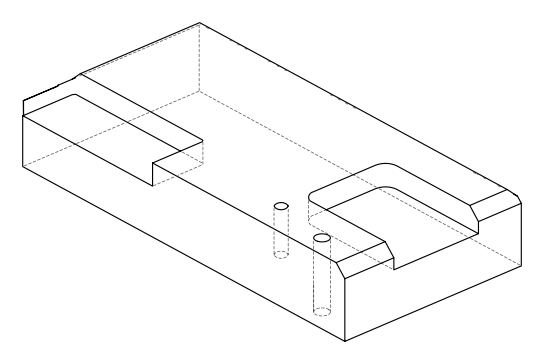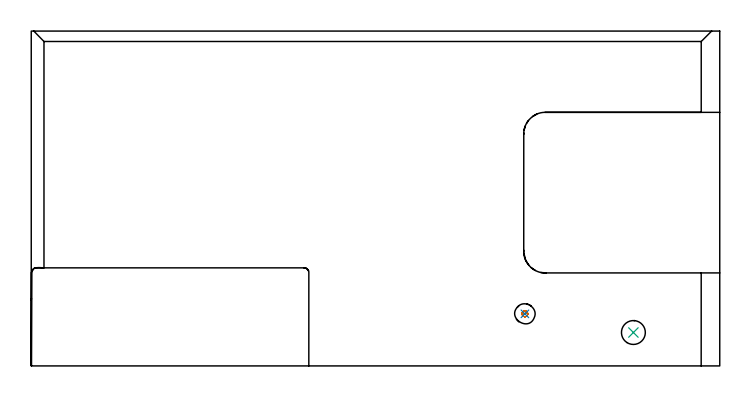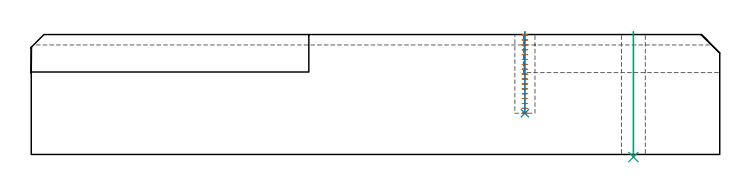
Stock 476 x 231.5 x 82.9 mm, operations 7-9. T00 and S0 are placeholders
(PLAN: 9 operations, 5 tool changes, 280.5 min)
(1 AREA_MILL | FG_CHAMFER_SURFACE | UGT0205_001 | 2.81 min | 5820 mm3)
(2 AREA_MILL_1 | FG_CHAMFER_SURFACE_1 | UGT0205_001 | 5.84 min | 8965 mm3)
(3 AREA_MILL_2 | FG_CHAMFER_SURFACE_2 | UGT0205_001 | 2.41 min | 5158 mm3)
(4 AREA_MILL_3 | FG_CHAMFER_SURFACE_3 | UGT0205_001 | 11.28 min | 11901 mm3)
(5 MILL_SLOT | SLOT_PARTIAL_RECTANGULAR | UGT0201_136 | Follow Part, ap 5, ae 75% | 16.92 min | 392003 mm3)
(6 MILL_SLOT_1 | SLOT_PARTIAL_RECTANGULAR_1 | NXT0201_008 | Follow Part, ap 1.5, ae 75% | 239.35 min | 333912 mm3)
(7 MILL_BLIND_HOLE_FROM_SOLID_MATERIAL | STEP1POCKET | NXT0201_010 | Spiral | 1.34 min | 8286 mm3)
(8 BORE_BLIND_HOLE | STEP1POCKET | UGT0332_073 | 0.23 min | 0 mm3)
(9 INDEXABLE_INSERT_DRILL_THROUGH_HOLE_FROM_SOLID | STEP1HOLE | NXT0302_004 | 0.35 min | 17642 mm3)
(TOOL UGT0205_001 | Chamfer Mill 20 x 3 x 45 deg. | D20 FL50 Z2)
(TOOL UGT0201_136 | Carbide End Mill 20.0 | D20 FL30 Z4)
(TOOL NXT0201_008 | ENDMILL 6mm [2P460-0600-NA 1630] | D6 FL26 Z6)
(TOOL NXT0201_010 | ENDMILL 10mm [2P460-1000-NA 1630] | D10 FL30 Z6)
(TOOL UGT0332_073 | 13.8 mm Rough Boring Bar | D13.8)
(TOOL NXT0302_004 | Index. Insert Drill 16.5mm [880-D1650L20-05] | D16.5 PA176 FL83 Z2)
(OP 7 MILL_BLIND_HOLE_FROM_SOLID_MATERIAL)
G17 G21 G94 G90
T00 M6
G54
G17 G0 G90 X341.3 Y36. S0 M3
G43 Z92.9 H1
Z82.524
G94 G3 X341.816 Y37.434 R0.81 F250.
X339.798 Y37.243 R1.434
X340.057 Y34.498 R1.95
X339.798 Y37.243 R-1.95
X339.927 Y35.87 R0.975
X341.3 Y36. R0.975
G0 Z79.147
G3 X341.816 Y37.434 R0.81
X339.798 Y37.243 R1.434
X340.057 Y34.498 R1.95
X339.798 Y37.243 R-1.95
X339.927 Y35.87 R0.975
X341.3 Y36. R0.975
G0 Z75.771
G3 X341.816 Y37.434 R0.81
X339.798 Y37.243 R1.434
X340.057 Y34.498 R1.95
X339.798 Y37.243 R-1.95
X339.927 Y35.87 R0.975
X341.3 Y36. R0.975
G0 Z72.394
G3 X341.816 Y37.434 R0.81
X339.798 Y37.243 R1.434
X340.057 Y34.498 R1.95
X339.798 Y37.243 R-1.95
X339.927 Y35.87 R0.975
X341.3 Y36. R0.975
G0 Z69.018
G3 X341.816 Y37.434 R0.81
X339.798 Y37.243 R1.434
X340.057 Y34.498 R1.95
X339.798 Y37.243 R-1.95
X339.927 Y35.87 R0.975
X341.3 Y36. R0.975
G0 Z65.641
G3 X341.816 Y37.434 R0.81
X339.798 Y37.243 R1.434
X340.057 Y34.498 R1.95
X339.798 Y37.243 R-1.95
X339.927 Y35.87 R0.975
X341.3 Y36. R0.975
G0 Z62.265
G3 X341.816 Y37.434 R0.81
X339.798 Y37.243 R1.434
X340.057 Y34.498 R1.95
X339.798 Y37.243 R-1.95
X339.927 Y35.87 R0.975
X341.3 Y36. R0.975
G0 Z58.888
G3 X341.816 Y37.434 R0.81
X339.798 Y37.243 R1.434
X340.057 Y34.498 R1.95
X339.798 Y37.243 R-1.95
X339.927 Y35.87 R0.975
X341.3 Y36. R0.975
G0 Z55.512
G3 X341.816 Y37.434 R0.81
X339.798 Y37.243 R1.434
X340.057 Y34.498 R1.95
X339.798 Y37.243 R-1.95
X339.927 Y35.87 R0.975
X341.3 Y36. R0.975
G0 Z52.135
G3 X341.816 Y37.434 R0.81
X339.798 Y37.243 R1.434
X340.057 Y34.498 R1.95
X339.798 Y37.243 R-1.95
X339.927 Y35.87 R0.975
X341.3 Y36. R0.975
G0 Z48.759
G3 X341.816 Y37.434 R0.81
X339.798 Y37.243 R1.434
X340.057 Y34.498 R1.95
X339.798 Y37.243 R-1.95
X339.927 Y35.87 R0.975
X341.3 Y36. R0.975
G0 Z45.382
G3 X341.816 Y37.434 R0.81
X339.798 Y37.243 R1.434
X340.057 Y34.498 R1.95
X339.798 Y37.243 R-1.95
X339.927 Y35.87 R0.975
X341.3 Y36. R0.975
G0 Z42.006
G3 X341.816 Y37.434 R0.81
X339.798 Y37.243 R1.434
X340.057 Y34.498 R1.95
X339.798 Y37.243 R-1.95
X339.927 Y35.87 R0.975
X341.3 Y36. R0.975
G0 Z38.629
G3 X341.816 Y37.434 R0.81
X339.798 Y37.243 R1.434
X340.057 Y34.498 R1.95
X339.798 Y37.243 R-1.95
X339.927 Y35.87 R0.975
X341.3 Y36. R0.975
G0 Z35.253
G3 X341.816 Y37.434 R0.81
X339.798 Y37.243 R1.434
X340.057 Y34.498 R1.95
X339.798 Y37.243 R-1.95
X339.927 Y35.87 R0.975
X341.3 Y36. R0.975
G0 Z31.876
G3 X341.816 Y37.434 R0.81
X339.798 Y37.243 R1.434
X340.057 Y34.498 R1.95
X339.798 Y37.243 R-1.95
X339.927 Y35.87 R0.975
X341.3 Y36. R0.975
G0 Z28.5
G3 X341.816 Y37.434 R0.81
X339.798 Y37.243 R1.434
X340.057 Y34.498 R1.95
X339.798 Y37.243 R-1.95
X339.927 Y35.87 R0.975
X341.3 Y36. R0.975
G0 Z92.9
M5
M2
(OP 8 BORE_BLIND_HOLE)
G17 G21 G94 G90
T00 M6
G54
G17 G0 G90 X341.3 Y36. S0 M3
G43 Z92.9 H0
G94 G85 G98 Z28.5 F250. R84.9
G80
M5
M2
(OP 9 INDEXABLE_INSERT_DRILL_THROUGH_HOLE_FROM_SOLID)
G17 G21 G94 G90
T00 M6
G54
G17 G0 G90 X416.3 Y23.1 S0 M3
G43 Z92.9 H1
G94 G81 G98 Z-1.788 F250. R84.9
G80
M5
M2
